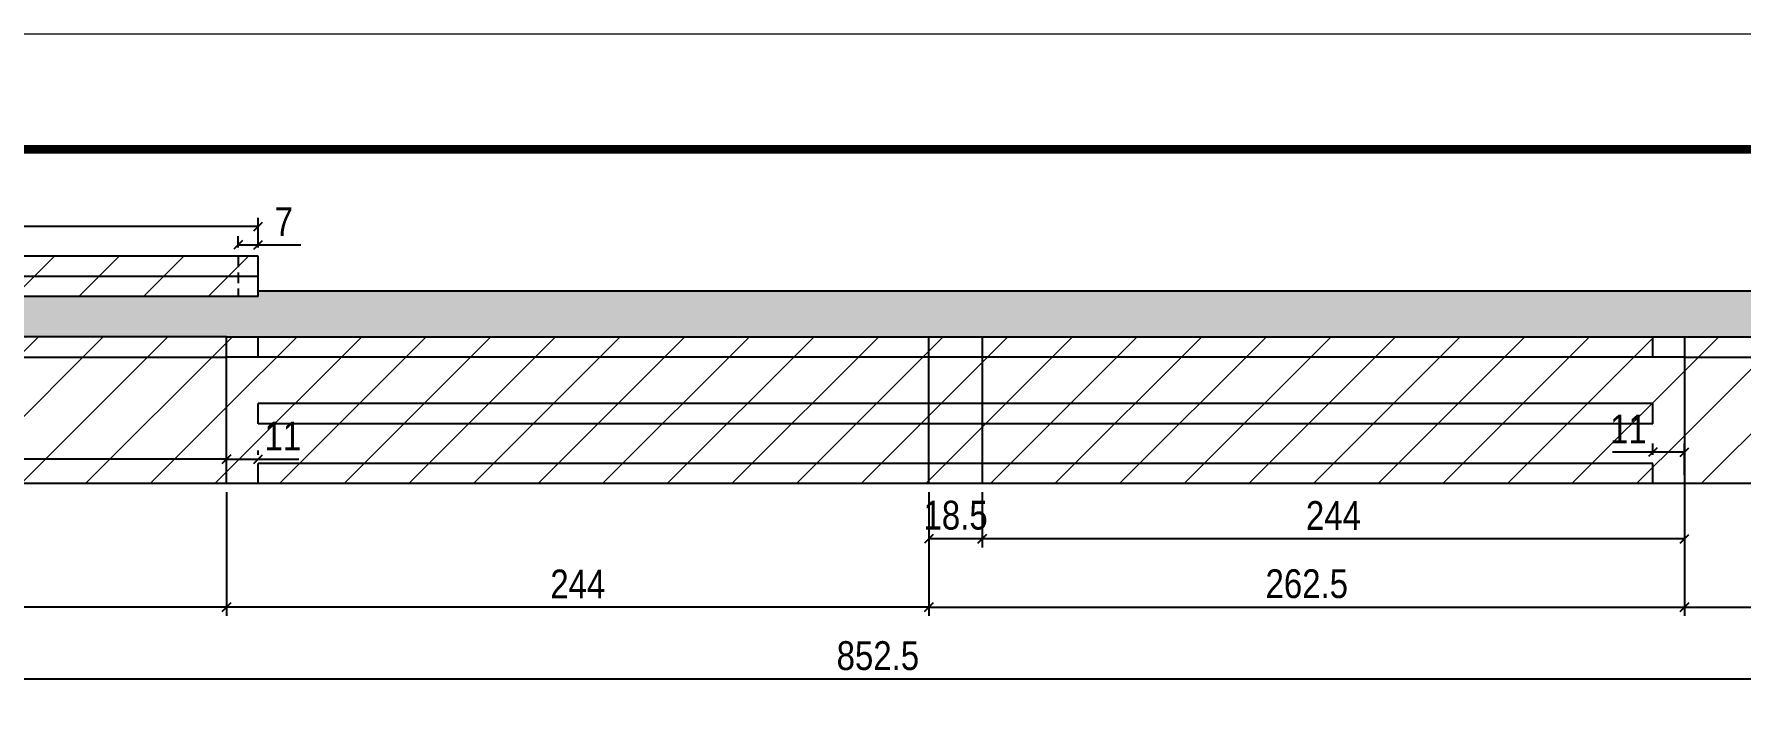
# Model space of a CAD drawing. Extents: x 3309 to 9563, y -2522 to 14608.
# Drawn here: x 7082 to 7675, y 10932 to 11162 of the extents above; entities that cross this region are included whole.
import ezdxf

# ---------------------------------------------------------------- set-up
doc = ezdxf.new("R2010")
doc.units = 0
doc.linetypes.add('DASHED', pattern=[0.75, 0.5, -0.25])
doc.linetypes.add('HIDDEN', pattern=[0.375, 0.25, -0.125])
for name, color, linetype in [('COTA', 241, 'Continuous'), ('Painéis', 200, 'Continuous'), ('SARR_2.2x7', 40, 'Continuous'), ('SARR_EDITAR', 141, 'Continuous')]:
    doc.layers.add(name, color=color, linetype=linetype)
for name, color, linetype, lineweight in [('Folhas', 255, 'Continuous', 9), ('Hachura', 251, 'Continuous', 9), ('SARRAFO DE PRESSAO', 251, 'DASHED', 9)]:
    doc.layers.add(name, color=color, linetype=linetype, lineweight=lineweight)
doc.styles.add('COTA TECNICA', font='techl___.ttf', dxfattribs={"height": 10})
doc.dimstyles.new('PAINEL', dxfattribs={"dimtxt": 10, "dimasz": 3, "dimexe": 3, "dimexo": 3, "dimgap": 3, "dimtad": 1, "dimdec": 1, "dimzin": 12, "dimdsep": 46, "dimtxsty": 'COTA TECNICA', "dimblk1": 'OBLIQUE', "dimblk2": 'OBLIQUE', "dimsah": 1, "dimcen": 0.9, "dimclrd": 4, "dimclre": 4, "dimclrt": 240, "dimadec": 1, "dimazin": 3, "dimtfac": 1, "dimtdec": 1, "dimtmove": 0, "dimatfit": 3, "dimfxl": 1, "dimtolj": 1, "dimtzin": 12, "dimarcsym": 0})

# ---------------------------------------------------------------- blocks, each defined once
blk = doc.blocks.new('9999999999')
at = {"layer": 'Folhas'}
blk.add_lwpolyline([(98138.98, 34190.21), (99623.98, 34190.21), (99623.98, 35240.21), (98138.98, 35240.21)], close=True, dxfattribs=at)
at = {"layer": 'Folhas', "color": 30, "const_width": 3}
blk.add_lwpolyline([(98213.98, 34230.21), (99583.98, 34230.21), (99583.98, 35200.21), (98213.98, 35200.21)], close=True, dxfattribs=at)
blk = doc.blocks.new('_Oblique')
at = {"color": 0, "linetype": 'ByBlock', "lineweight": -2}
blk.add_line((-0.5, -0.5), (0.5, 0.5), dxfattribs=at)
blk = doc.blocks.new('*D510')
at = {"layer": 'COTA', "color": 4, "lineweight": -2, "transparency": 16777216}
for p, q in [((6948.51, 11002.94), (6948.51, 10960)), ((7148.51, 11002.94), (7148.51, 10960)), ((7148.51, 10963), (6948.51, 10963))]:
    blk.add_line(p, q, dxfattribs=at)
at = {"layer": 'Defpoints', "color": 0, "transparency": 16777216}
for p in [(6948.51, 11005.94), (7148.51, 11005.94), (6948.51, 10963)]:
    blk.add_point(p, dxfattribs=at)
at = {"layer": 'COTA', "color": 4, "lineweight": -2, "transparency": 16777216, "xscale": 3, "yscale": 3, "zscale": 3, "rotation": 180}
blk.add_blockref('_Oblique', (6948.51, 10963), dxfattribs=at)
at = {"layer": 'COTA', "color": 4, "lineweight": -2, "transparency": 16777216, "xscale": 3, "yscale": 3, "zscale": 3}
blk.add_blockref('_Oblique', (7148.51, 10963), dxfattribs=at)
at = {"layer": 'COTA', "color": 240, "transparency": 16777216, "insert": (7048.51, 10971.11), "char_height": 10, "attachment_point": 5, "style": 'COTA TECNICA'}
blk.add_mtext('\\A1;200', dxfattribs=at)
blk = doc.blocks.new('*D511')
at = {"layer": 'COTA', "color": 4, "lineweight": -2, "transparency": 16777216}
for p, q in [((6948.51, 11002.94), (6948.51, 10934.99)), ((7801.01, 11002.94), (7801.01, 10934.99)), ((7801.01, 10937.99), (6948.51, 10937.99))]:
    blk.add_line(p, q, dxfattribs=at)
at = {"layer": 'Defpoints', "color": 0, "transparency": 16777216}
for p in [(6948.51, 11005.94), (7801.01, 11005.94), (6948.51, 10937.99)]:
    blk.add_point(p, dxfattribs=at)
at = {"layer": 'COTA', "color": 4, "lineweight": -2, "transparency": 16777216, "xscale": 3, "yscale": 3, "zscale": 3, "rotation": 180}
blk.add_blockref('_Oblique', (6948.51, 10937.99), dxfattribs=at)
at = {"layer": 'COTA', "color": 4, "lineweight": -2, "transparency": 16777216, "xscale": 3, "yscale": 3, "zscale": 3}
blk.add_blockref('_Oblique', (7801.01, 10937.99), dxfattribs=at)
at = {"layer": 'COTA', "color": 240, "transparency": 16777216, "insert": (7374.76, 10946.12), "char_height": 10, "attachment_point": 5, "style": 'COTA TECNICA'}
blk.add_mtext('\\A1;852.5', dxfattribs=at)
blk = doc.blocks.new('*D512')
at = {"layer": 'COTA', "color": 4, "lineweight": -2, "transparency": 16777216}
for p, q in [((7655.01, 11005.94), (7655.01, 10983.79)), ((7411.01, 11002.94), (7411.01, 10983.79)), ((7655.01, 10986.79), (7411.01, 10986.79))]:
    blk.add_line(p, q, dxfattribs=at)
at = {"layer": 'Defpoints', "color": 0, "transparency": 16777216}
for p in [(7411.01, 11005.94), (7655.01, 11008.94), (7411.01, 10986.79)]:
    blk.add_point(p, dxfattribs=at)
at = {"layer": 'COTA', "color": 4, "lineweight": -2, "transparency": 16777216, "xscale": 3, "yscale": 3, "zscale": 3, "rotation": 180}
blk.add_blockref('_Oblique', (7411.01, 10986.79), dxfattribs=at)
at = {"layer": 'COTA', "color": 4, "lineweight": -2, "transparency": 16777216, "xscale": 3, "yscale": 3, "zscale": 3}
blk.add_blockref('_Oblique', (7655.01, 10986.79), dxfattribs=at)
at = {"layer": 'COTA', "color": 240, "transparency": 16777216, "insert": (7533.01, 10994.86), "char_height": 10, "attachment_point": 5, "style": 'COTA TECNICA'}
blk.add_mtext('\\A1;244', dxfattribs=at)
blk = doc.blocks.new('*D513')
at = {"layer": 'COTA', "color": 4, "lineweight": -2, "transparency": 16777216}
for p, q in [((7148.51, 11002.94), (7148.51, 10960)), ((7392.51, 11002.94), (7392.51, 10960)), ((7392.51, 10963), (7148.51, 10963))]:
    blk.add_line(p, q, dxfattribs=at)
at = {"layer": 'Defpoints', "color": 0, "transparency": 16777216}
for p in [(7148.51, 11005.94), (7392.51, 11005.94), (7148.51, 10963)]:
    blk.add_point(p, dxfattribs=at)
at = {"layer": 'COTA', "color": 4, "lineweight": -2, "transparency": 16777216, "xscale": 3, "yscale": 3, "zscale": 3, "rotation": 180}
blk.add_blockref('_Oblique', (7148.51, 10963), dxfattribs=at)
at = {"layer": 'COTA', "color": 4, "lineweight": -2, "transparency": 16777216, "xscale": 3, "yscale": 3, "zscale": 3}
blk.add_blockref('_Oblique', (7392.51, 10963), dxfattribs=at)
at = {"layer": 'COTA', "color": 240, "transparency": 16777216, "insert": (7270.51, 10971.08), "char_height": 10, "attachment_point": 5, "style": 'COTA TECNICA'}
blk.add_mtext('\\A1;244', dxfattribs=at)
blk = doc.blocks.new('*D499')
at = {"layer": 'COTA', "color": 4, "lineweight": -2, "transparency": 16777216}
for p, q in [((7392.51, 11002.94), (7392.51, 10983.79)), ((7411.01, 11002.94), (7411.01, 10983.79)), ((7411.01, 10986.79), (7392.51, 10986.79))]:
    blk.add_line(p, q, dxfattribs=at)
at = {"layer": 'Defpoints', "color": 0, "transparency": 16777216}
for p in [(7392.51, 11005.94), (7411.01, 11005.94), (7392.51, 10986.79)]:
    blk.add_point(p, dxfattribs=at)
at = {"layer": 'COTA', "color": 4, "lineweight": -2, "transparency": 16777216, "xscale": 3, "yscale": 3, "zscale": 3, "rotation": 180}
blk.add_blockref('_Oblique', (7392.51, 10986.79), dxfattribs=at)
at = {"layer": 'COTA', "color": 4, "lineweight": -2, "transparency": 16777216, "xscale": 3, "yscale": 3, "zscale": 3}
blk.add_blockref('_Oblique', (7411.01, 10986.79), dxfattribs=at)
at = {"layer": 'COTA', "color": 240, "transparency": 16777216, "insert": (7401.76, 10994.92), "char_height": 10, "attachment_point": 5, "style": 'COTA TECNICA'}
blk.add_mtext('\\A1;18.5', dxfattribs=at)
blk = doc.blocks.new('*D503')
at = {"layer": 'COTA', "color": 4, "lineweight": -2, "transparency": 16777216}
for p, q in [((7655.01, 11005.94), (7655.01, 10960)), ((7392.51, 11002.94), (7392.51, 10960)), ((7392.51, 10963), (7655.01, 10963))]:
    blk.add_line(p, q, dxfattribs=at)
at = {"layer": 'Defpoints', "color": 0, "transparency": 16777216}
for p in [(7392.51, 11005.94), (7655.01, 11008.94), (7655.01, 10963)]:
    blk.add_point(p, dxfattribs=at)
at = {"layer": 'COTA', "color": 4, "lineweight": -2, "transparency": 16777216, "xscale": 3, "yscale": 3, "zscale": 3, "rotation": 180}
blk.add_blockref('_Oblique', (7392.51, 10963), dxfattribs=at)
at = {"layer": 'COTA', "color": 4, "lineweight": -2, "transparency": 16777216, "xscale": 3, "yscale": 3, "zscale": 3}
blk.add_blockref('_Oblique', (7655.01, 10963), dxfattribs=at)
at = {"layer": 'COTA', "color": 240, "transparency": 16777216, "insert": (7523.76, 10971.11), "char_height": 10, "attachment_point": 5, "style": 'COTA TECNICA'}
blk.add_mtext('\\A1;262.5', dxfattribs=at)
blk = doc.blocks.new('*D504')
at = {"layer": 'COTA', "color": 4, "lineweight": -2, "transparency": 16777216}
for p, q in [((7148.51, 11015.94), (7148.51, 11017.41)), ((7159.51, 11015.94), (7159.51, 11017.41)), ((7148.51, 11014.41), (7159.51, 11014.41)), ((7159.51, 11014.41), (7173.6, 11014.41))]:
    blk.add_line(p, q, dxfattribs=at)
at = {"layer": 'Defpoints', "color": 0, "transparency": 16777216}
for p in [(7148.51, 11012.94), (7159.51, 11014.41), (7159.51, 11012.94)]:
    blk.add_point(p, dxfattribs=at)
at = {"layer": 'COTA', "color": 4, "lineweight": -2, "transparency": 16777216, "xscale": 3, "yscale": 3, "zscale": 3, "rotation": 180}
blk.add_blockref('_Oblique', (7148.51, 11014.41), dxfattribs=at)
at = {"layer": 'COTA', "color": 4, "lineweight": -2, "transparency": 16777216, "xscale": 3, "yscale": 3, "zscale": 3}
blk.add_blockref('_Oblique', (7159.51, 11014.41), dxfattribs=at)
at = {"layer": 'COTA', "color": 240, "transparency": 16777216, "insert": (7168.05, 11022.47), "char_height": 10, "attachment_point": 5, "style": 'COTA TECNICA'}
blk.add_mtext('\\A1;11', dxfattribs=at)
blk = doc.blocks.new('*D505')
at = {"layer": 'COTA', "color": 4, "lineweight": -2, "transparency": 16777216}
for p, q in [((7644.01, 11016.84), (7629.92, 11016.84)), ((7644.01, 11015.94), (7644.01, 11019.84)), ((7655.01, 11016.84), (7644.01, 11016.84)), ((7655.01, 11008.94), (7655.01, 11019.84))]:
    blk.add_line(p, q, dxfattribs=at)
at = {"layer": 'Defpoints', "color": 0, "transparency": 16777216}
for p in [(7644.01, 11016.84), (7644.01, 11012.94), (7655.01, 11005.94)]:
    blk.add_point(p, dxfattribs=at)
at = {"layer": 'COTA', "color": 4, "lineweight": -2, "transparency": 16777216, "xscale": 3, "yscale": 3, "zscale": 3, "rotation": 180}
blk.add_blockref('_Oblique', (7644.01, 11016.84), dxfattribs=at)
at = {"layer": 'COTA', "color": 4, "lineweight": -2, "transparency": 16777216, "xscale": 3, "yscale": 3, "zscale": 3}
blk.add_blockref('_Oblique', (7655.01, 11016.84), dxfattribs=at)
at = {"layer": 'COTA', "color": 240, "transparency": 16777216, "insert": (7635.47, 11024.9), "char_height": 10, "attachment_point": 5, "style": 'COTA TECNICA'}
blk.add_mtext('\\A1;11', dxfattribs=at)
blk = doc.blocks.new('*D509')
at = {"layer": 'COTA', "color": 4, "lineweight": -2, "transparency": 16777216}
for p, q in [((6976.51, 11015.94), (6976.51, 11017.41)), ((7148.51, 11008.94), (7148.51, 11017.41)), ((7148.51, 11014.41), (6976.51, 11014.41))]:
    blk.add_line(p, q, dxfattribs=at)
at = {"layer": 'Defpoints', "color": 0, "transparency": 16777216}
for p in [(6976.51, 11014.41), (6976.51, 11012.94), (7148.51, 11005.94)]:
    blk.add_point(p, dxfattribs=at)
at = {"layer": 'COTA', "color": 4, "lineweight": -2, "transparency": 16777216, "xscale": 3, "yscale": 3, "zscale": 3, "rotation": 180}
blk.add_blockref('_Oblique', (6976.51, 11014.41), dxfattribs=at)
at = {"layer": 'COTA', "color": 4, "lineweight": -2, "transparency": 16777216, "xscale": 3, "yscale": 3, "zscale": 3}
blk.add_blockref('_Oblique', (7148.51, 11014.41), dxfattribs=at)
at = {"layer": 'COTA', "color": 240, "transparency": 16777216, "insert": (7062.51, 11022.48), "char_height": 10, "attachment_point": 5, "style": 'COTA TECNICA'}
blk.add_mtext('\\A1;172', dxfattribs=at)
blk = doc.blocks.new('*D514')
at = {"layer": 'COTA', "color": 4, "lineweight": -2, "transparency": 16777216}
for p, q in [((7655.01, 11002.94), (7655.01, 10960)), ((7801.01, 11002.94), (7801.01, 10960)), ((7655.01, 10963), (7801.01, 10963))]:
    blk.add_line(p, q, dxfattribs=at)
at = {"layer": 'Defpoints', "color": 0, "transparency": 16777216}
for p in [(7655.01, 11005.94), (7801.01, 11005.94), (7801.01, 10963)]:
    blk.add_point(p, dxfattribs=at)
at = {"layer": 'COTA', "color": 4, "lineweight": -2, "transparency": 16777216, "xscale": 3, "yscale": 3, "zscale": 3, "rotation": 180}
blk.add_blockref('_Oblique', (7655.01, 10963), dxfattribs=at)
at = {"layer": 'COTA', "color": 4, "lineweight": -2, "transparency": 16777216, "xscale": 3, "yscale": 3, "zscale": 3}
blk.add_blockref('_Oblique', (7801.01, 10963), dxfattribs=at)
at = {"layer": 'COTA', "color": 240, "transparency": 16777216, "insert": (7728.01, 10971.11), "char_height": 10, "attachment_point": 5, "style": 'COTA TECNICA'}
blk.add_mtext('\\A1;146', dxfattribs=at)
blk = doc.blocks.new('*D515')
at = {"layer": 'COTA', "color": 4, "lineweight": -2, "transparency": 16777216}
for p, q in [((6948.51, 11087.94), (6948.51, 11098.31)), ((7159.51, 11095.31), (6948.51, 11095.31)), ((7159.51, 11087.94), (7159.51, 11098.31))]:
    blk.add_line(p, q, dxfattribs=at)
at = {"layer": 'Defpoints', "color": 0, "transparency": 16777216}
for p in [(6948.51, 11095.31), (6948.51, 11084.94), (7159.51, 11084.94)]:
    blk.add_point(p, dxfattribs=at)
at = {"layer": 'COTA', "color": 4, "lineweight": -2, "transparency": 16777216, "xscale": 3, "yscale": 3, "zscale": 3, "rotation": 180}
blk.add_blockref('_Oblique', (6948.51, 11095.31), dxfattribs=at)
at = {"layer": 'COTA', "color": 4, "lineweight": -2, "transparency": 16777216, "xscale": 3, "yscale": 3, "zscale": 3}
blk.add_blockref('_Oblique', (7159.51, 11095.31), dxfattribs=at)
at = {"layer": 'COTA', "color": 240, "transparency": 16777216, "insert": (7054.01, 11103.37), "char_height": 10, "attachment_point": 5, "style": 'COTA TECNICA'}
blk.add_mtext('\\A1;211', dxfattribs=at)
blk = doc.blocks.new('*D516')
at = {"layer": 'COTA', "color": 4, "lineweight": -2, "transparency": 16777216}
for p, q in [((7152.51, 11087.94), (7152.51, 11091.93)), ((7152.51, 11088.93), (7159.51, 11088.93)), ((7159.51, 11087.94), (7159.51, 11091.93)), ((7159.51, 11088.93), (7174.24, 11088.93))]:
    blk.add_line(p, q, dxfattribs=at)
at = {"layer": 'Defpoints', "color": 0, "transparency": 16777216}
for p in [(7159.51, 11088.93), (7152.51, 11084.94), (7159.51, 11084.94)]:
    blk.add_point(p, dxfattribs=at)
at = {"layer": 'COTA', "color": 4, "lineweight": -2, "transparency": 16777216, "xscale": 3, "yscale": 3, "zscale": 3, "rotation": 180}
blk.add_blockref('_Oblique', (7152.51, 11088.93), dxfattribs=at)
at = {"layer": 'COTA', "color": 4, "lineweight": -2, "transparency": 16777216, "xscale": 3, "yscale": 3, "zscale": 3}
blk.add_blockref('_Oblique', (7159.51, 11088.93), dxfattribs=at)
at = {"layer": 'COTA', "color": 240, "transparency": 16777216, "insert": (7168.38, 11097), "char_height": 10, "attachment_point": 5, "style": 'COTA TECNICA'}
blk.add_mtext('\\A1;7', dxfattribs=at)

msp = doc.modelspace()

# ---------------------------------------------------------------- hatches: boundary and pattern name
at = {"layer": 'COTA'}
h = msp.add_hatch(dxfattribs=at)
h.set_pattern_fill('AR-CONC', color=256, scale=0.03)
h.set_pattern_definition([(50, (3140.7635, 3615.461), (5.46554, -0.4781726), [0.5715, -6.2865]), (355, (3140.7635, 3615.461), (-1.0573026, 5.7317054), [0.4572, -5.0292175]), (100.451445, (3141.219, 3615.421), (4.4082374, 5.2535326), [0.4857003, -5.3427073]), (46.1842, (3140.7635, 3616.985), (8.132371, -1.26127), [0.85725, -9.42975]), (96.63556, (3141.441, 3616.88), (7.122124, 7.422784), [0.728551, -8.014068]), (351.18415, (3140.7635, 3616.985), (7.122124, 7.422784), [0.685799, -7.543792]), (21, (3141.5255, 3616.604), (4.5484317, -3.067956), [0.5715, -6.2865]), (326, (3141.5255, 3616.604), (1.854061, 5.525639), [0.4572, -5.0292]), (71.451445, (3141.9046, 3616.348), (6.4024926, 2.457683), [0.4857003, -5.342698]), (37.5, (3140.7635, 3615.4608), (0.0926581, 2.53665117), [0, -4.96824, 0, -5.1054, 0, -5.04825]), (7.5, (3140.7635, 3615.4608), (2.0045899, 3.00541724), [0, -2.91084, 0, -4.85394, 0, -1.92405]), (327.5, (3139.0643, 3615.4608), (4.06771786, -0.1718623), [0, -1.905, 0, -5.9436, 0, -7.8867]), (317.5, (3138.3023, 3615.461), (4.4438754, 0.7627947), [0, -2.4765, 0, -3.94716, 0, -5.6007])])
h.paths.add_polyline_path([(7159.51, 11072.94), (7159.51, 11070.94), (6948.51, 11070.94), (6948.51, 11056.94), (7148.51, 11056.94), (7801.01, 11056.94), (7801.01, 11072.94)])
at = {"layer": 'Hachura', "linetype": 'ByBlock'}
h = msp.add_hatch(dxfattribs=at)
h.set_pattern_fill('ANSI31', color=256, scale=5)
h.paths.add_polyline_path([(7159.51, 11084.94), (6948.51, 11084.94), (6948.51, 11070.94), (7159.51, 11070.94)])
h.paths.add_polyline_path([(7148.51, 11056.94), (6948.51, 11056.94), (6948.51, 11005.94), (7148.51, 11005.94)])
h.paths.add_polyline_path([(7801.01, 11056.94), (7655.01, 11056.94), (7655.01, 11005.94), (7801.01, 11005.94)])
h.paths.add_polyline_path([(7801.01, 10903.7), (7590.01, 10903.7), (7590.01, 10889.7), (7801.01, 10889.7)])
h.paths.add_polyline_path([(7801.01, 10875.7), (7601.01, 10875.7), (7601.01, 10824.7), (7801.01, 10824.7)])
h.paths.add_polyline_path([(7094.51, 10875.7), (6948.51, 10875.7), (6948.51, 10824.7), (7094.51, 10824.7)])
h.paths.add_polyline_path([(7174.51, 10684.08), (7035.51, 10684.08), (7035.51, 10633.08), (7174.51, 10633.08)])
h.paths.add_polyline_path([(7827.01, 10684.08), (7681.01, 10684.08), (7681.01, 10633.08), (7827.01, 10633.08)])
h.paths.add_polyline_path([(7740.01, 10503), (7601.01, 10503), (7601.01, 10452), (7740.01, 10452)])
h.paths.add_polyline_path([(7094.51, 10503), (6948.51, 10503), (6948.51, 10452), (7094.51, 10452)])
h = msp.add_hatch(dxfattribs=at)
h.set_pattern_fill('ANSI31', color=256, scale=5)
h.paths.add_polyline_path([(7392.51, 11056.94), (7148.51, 11056.94), (7148.51, 11005.94), (7392.51, 11005.94)])
h.paths.add_polyline_path([(7411.01, 11056.94), (7392.51, 11056.94), (7392.51, 11005.94), (7411.01, 11005.94)])
h.paths.add_polyline_path([(7655.01, 11056.94), (7411.01, 11056.94), (7411.01, 11005.94), (7655.01, 11005.94)])

# ---------------------------------------------------------------- linework, layer by layer
at = {"layer": 'COTA'}
msp.add_line((7159.51, 11072.94), (7801.01, 11072.94), dxfattribs=at)
at = {"layer": 'Painéis', "linetype": 'ByBlock'}
for p, q in [((7159.51, 11084.94), (6948.51, 11084.94)), ((7159.51, 11070.94), (7159.51, 11084.94)), ((7159.51, 11070.94), (6948.51, 11070.94)), ((7148.51, 11056.94), (6948.51, 11056.94)), ((7148.51, 11005.94), (7148.51, 11056.94)), ((7148.51, 11005.94), (7148.51, 11056.94)), ((7148.51, 11056.94), (7801.01, 11056.94)), ((7392.51, 11005.94), (7392.51, 11056.94)), ((7411.01, 11056.94), (7411.01, 11005.94)), ((7655.01, 11056.94), (7655.01, 11005.94)), ((7801.01, 11005.94), (6948.51, 11005.94))]:
    msp.add_line(p, q, dxfattribs=at)
at = {"layer": 'SARR_2.2x7', "linetype": 'HIDDEN', "ltscale": 15}
msp.add_line((7152.51, 11084.94), (7152.51, 11070.94), dxfattribs=at)
at = {"layer": 'SARR_2.2x7', "linetype": 'Continuous'}
for p, q in [((7159.51, 11049.94), (7159.51, 11056.94)), ((7644.01, 11049.94), (7644.01, 11056.94)), ((6955.51, 11049.94), (7148.51, 11049.94)), ((7159.51, 11049.94), (7148.51, 11049.94)), ((7392.51, 11049.94), (7159.51, 11049.94)), ((7655.01, 11049.94), (7392.51, 11049.94)), ((7655.01, 11049.94), (7801.01, 11049.94)), ((7159.51, 11026.77), (7159.51, 11033.77)), ((7392.51, 11033.77), (7159.51, 11033.77)), ((7644.01, 11033.77), (7392.51, 11033.77)), ((7644.01, 11026.77), (7644.01, 11033.77)), ((7392.51, 11026.77), (7159.51, 11026.77)), ((7644.01, 11026.77), (7392.51, 11026.77)), ((7159.51, 11005.94), (7159.51, 11012.94)), ((7392.51, 11012.94), (7159.51, 11012.94)), ((7644.01, 11012.94), (7392.51, 11012.94)), ((7644.01, 11005.94), (7644.01, 11012.94))]:
    msp.add_line(p, q, dxfattribs=at)
at = {"layer": 'SARR_EDITAR', "linetype": 'ByBlock'}
msp.add_line((7159.51, 11077.94), (6955.51, 11077.94), dxfattribs=at)

# ---------------------------------------------------------------- block references
at = {"layer": 'SARRAFO DE PRESSAO', "color": 6, "linetype": 'ByBlock'}
msp.add_blockref('9999999999', (-91646.11, -24078.07), dxfattribs=at)

# ---------------------------------------------------------------- dimensions: what is measured, and where the dimension line sits
at = {"layer": 'COTA'}
for base, p1, p2, picture, middle in [((6948.51, 11095.31), (7159.51, 11084.94), (6948.51, 11084.94), '*D515', (7054.01, 11103.37)), ((7159.51, 11088.93), (7152.51, 11084.94), (7159.51, 11084.94), '*D516', (7168.38, 11097)), ((6976.51, 11014.41), (7148.51, 11005.94), (6976.51, 11012.94), '*D509', (7062.51, 11022.48)), ((7159.51, 11014.41), (7148.51, 11012.94), (7159.51, 11012.94), '*D504', (7168.05, 11022.47)), ((7644.01, 11016.84), (7655.01, 11005.94), (7644.01, 11012.94), '*D505', (7635.47, 11024.9)), ((6948.51, 10937.99), (7801.01, 11005.94), (6948.51, 11005.94), '*D511', (7374.76, 10946.12)), ((7655.01, 10963), (7392.51, 11005.94), (7655.01, 11008.94), '*D503', (7523.76, 10971.11)), ((7801.01, 10963), (7655.01, 11005.94), (7801.01, 11005.94), '*D514', (7728.01, 10971.11))]:
    dim = msp.add_linear_dim(base=base, p1=p1, p2=p2, dimstyle='PAINEL', dxfattribs=at)
    dim.commit()
    dim.dimension.update_dxf_attribs({"geometry": picture, "text_midpoint": middle})
for base, p1, p2, picture, middle in [((6948.51, 10963), (7148.51, 11005.94), (6948.51, 11005.94), '*D510', (7048.51, 10971.11)), ((7411.01, 10986.79), (7655.01, 11008.94), (7411.01, 11005.94), '*D512', (7533.01, 10994.86))]:
    dim = msp.add_linear_dim(base=base, p1=p1, p2=p2, angle=180, dimstyle='PAINEL', dxfattribs=at)
    dim.commit()
    dim.dimension.update_dxf_attribs({"geometry": picture, "text_midpoint": middle})
dim = msp.add_linear_dim(base=(7148.51, 10963), p1=(7392.51, 11005.94), p2=(7148.51, 11005.94), angle=180, dimstyle='PAINEL', override={"dimtmove": 1}, dxfattribs=at)
dim.commit()
dim.dimension.update_dxf_attribs({"geometry": '*D513', "text_midpoint": (7270.51, 10971.08)})
dim = msp.add_linear_dim(base=(7392.51, 10986.79), p1=(7411.01, 11005.94), p2=(7392.51, 11005.94), angle=180, dimstyle='PAINEL', dxfattribs=at)
dim.commit()
dim.dimension.update_dxf_attribs({"geometry": '*D499', "text_midpoint": (7401.76, 10986.79), "dimtype": 160})

doc.saveas('drawing.dxf')
